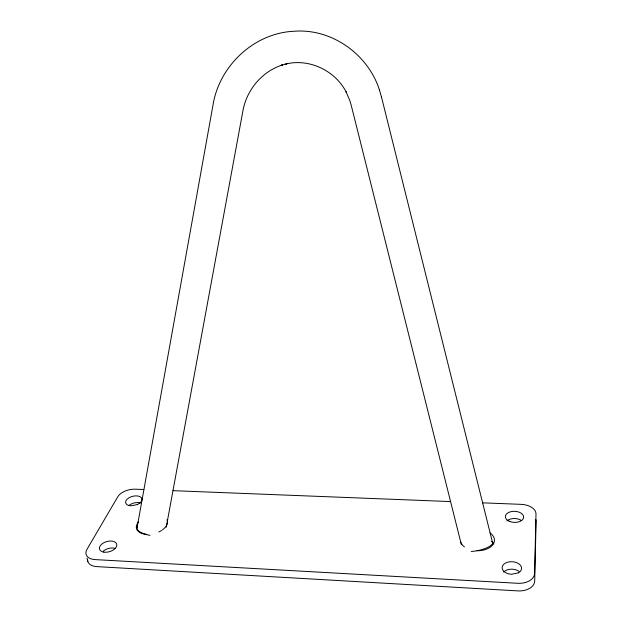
<?xml version="1.0" encoding="UTF-8"?>
<svg xmlns="http://www.w3.org/2000/svg" width="622" height="622" viewBox="0 0 622 622"><rect width="100%" height="100%" fill="white"/><g stroke="black" fill="none" stroke-linecap="round" stroke-linejoin="round"><path stroke-width="0.93" d="M137.027 527.946L213.019 104.931C219.348 65.761 254.118 32.982 294.128 31.248C331.86 28.27 368.395 54.518 379.544 90.338M166.253 527.168L242.907 110.871C246.6 89.941 262.072 71.382 282.466 64.937L281.315 65.263L286.952 63.701L285.755 64.035C309.336 58.188 335.351 70.706 346.291 92.243L346.05 91.792L349.852 100.616L351.212 105.25L461.4 544.755M143.869 489.522L135.137 489.18A13.902 7.736 -14.1 0 0 117.776 496.776L86.987 549.335A15.014 8.786 -16.5 0 0 95.119 559.598L517.698 583.288A16.39 10.636 3.5 0 0 534.586 573.414L535.993 514.013A15.208 9.159 2.3 0 0 521.15 504.349L482.353 502.825M172.963 490.665L450.344 501.565M381.496 97.032L492.406 542.096M379.42 89.941L381.605 97.382M87.018 558.121L87.85 561.604M535.876 519.572A15.153 9.213 2.4 0 1 536.094 521.259L534.702 580.987A16.328 10.691 3.7 0 1 517.877 590.9L96.783 566.611A14.967 8.84 -16.7 0 1 87.578 559.823M506.914 520.987A9.112 5.575 2.2 0 1 521.283 520.404M503.626 572.116A9.719 6.337 3.3 0 1 519.106 571.393M166.968 519.735A15.908 9.276 -14.1 0 1 162.373 529.913M161.565 530.465A15.908 9.276 -14.1 0 1 158.82 531.958M146.769 534.368A15.908 9.276 -14.1 0 1 138.426 522.029M490.035 532.906A17.058 10.737 0.8 0 1 492.927 544.584A17.058 10.737 0.8 0 1 477.082 550.742M464.478 546.909A17.058 10.737 0.8 0 1 460.529 541.482M492.36 542.011A16.996 10.792 1 0 1 493.79 544.001M129.088 505.375A8.358 4.727 -14.2 0 1 140.58 503.011M103.306 551.084A8.933 5.279 -16.3 0 1 115.536 548.511M150.034 535.355A14.322 5.458 8.8 0 1 137.594 526.647M491.567 541.303A15.418 4.712 -12.3 0 1 487.912 547.282A15.418 4.712 -12.3 0 1 471.219 551.45M518.554 572.808L511.525 574.3A9.758 6.306 3.1 0 1 502.545 565.88A9.758 6.306 3.1 0 1 517.006 562.809A9.758 6.306 3.1 0 1 518.554 572.808M137.291 504.59L130.97 505.826A8.381 4.696 -14.1 0 1 127.051 499.248A8.381 4.696 -14.1 0 1 140.051 496.698A8.381 4.696 -14.1 0 1 137.291 504.59M509.752 521.469A9.143 5.536 2.1 0 0 523.646 517.193A9.143 5.536 2.1 0 0 510.133 511.883A9.143 5.536 2.1 0 0 509.752 521.469M103.835 552.134A8.965 5.248 -16.2 0 0 116.812 544.942A8.965 5.248 -16.2 0 0 103.602 542.858A8.965 5.248 -16.2 0 0 103.835 552.134"/></g></svg>
